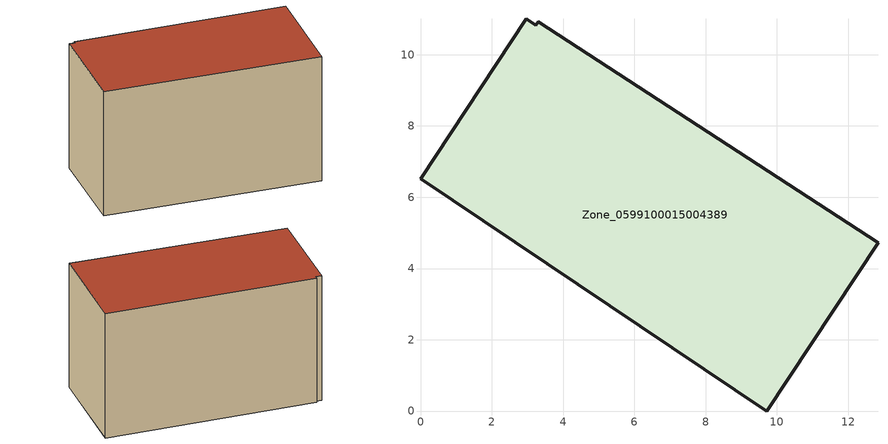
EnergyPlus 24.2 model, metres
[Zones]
Zone_0599100015004389
 floor ground (C_G): 3.24,10.82 3.31,10.93 12.84,4.73 9.71,0 0,6.52 2.96,11 z0.76
 wall outside (C_F): 0,6.52 9.71,0 12.84,4.73 3.31,10.93 3.24,10.82 2.96,11 0,6.52 z0.76:7.95
 roof outside (C_R): 3.24,10.82 2.96,11 0,6.52 9.71,0 12.84,4.73 3.31,10.93 z7.95
[BUILDING]
Pand.0599100015004389: North Axis=0; Terrain=City; Loads Convergence Tolerance Value=0.04; Temperature Convergence Tolerance Value=0.4; Solar Distribution=FullExterior; Maximum Number of Warmup Days=25; Minimum Number of Warmup Days=1
[Site:Location]
Rotterdam.The.Hague.AP_ZH_NLD Design_Conditions: Latitude=51.96; Longitude=4.45; Time Zone=1; Elevation=-4.5
[SITE:GROUNDTEMPERATURE:BUILDINGSURFACE]
18, 18, 18, 18, 18, 18, 18, 18, 18, 18, 18, 18
[MATERIAL] Thermal Absorptance=0.9; Solar Absorptance=0.7; Visible Absorptance=0.7
Name | Roughness | Thickness | Conductivity | Density | Specific Heat
G.TI.1975-1991 | MediumSmooth | 0.15 | 0.288461 | 540 | 1210
F.TI.1975-1991 | Rough | 0.3 | 0.230769 | 1920 | 840
R.TI.1975-1991 | MediumRough | 0.2 | 0.153846 | 1500 | 1000
[CONSTRUCTION]
C_G: G.TI.1975-1991
C_F: F.TI.1975-1991
C_R: R.TI.1975-1991
[ZONE]
Zone_0599100015004389: Type=1; Multiplier=1; Ceiling Height=Autocalculate; Volume=Autocalculate; Floor Area=autocalculate; Part of Total Floor Area=Yes
[ZONEINFILTRATION:DESIGNFLOWRATE]
Infil_Zone_0599100015004389: Zone or ZoneList or Space or SpaceList=Zone_0599100015004389; Schedule=AlwaysOn; Design Flow Rate Calculation Method=Flow/Area; Flow Rate per Floor Area=0.003; Constant Term Coefficient=1; Temperature Term Coefficient=0; Velocity Term Coefficient=0; Velocity Squared Term Coefficient=0
[HVACTEMPLATE:ZONE:IDEALLOADSAIRSYSTEM]
Zone_0599100015004389: Maximum Heating Supply Air Temperature=50; Minimum Cooling Supply Air Temperature=13; Maximum Heating Supply Air Humidity Ratio=0.0156; Minimum Cooling Supply Air Humidity Ratio=0.0077; Heating Limit=NoLimit; Cooling Limit=NoLimit; Dehumidification Control Type=ConstantSensibleHeatRatio; Cooling Sensible Heat Ratio=0.7; Dehumidification Setpoint=60; Humidification Control Type=None; Humidification Setpoint=30; Outdoor Air Method=None; Outdoor Air Flow Rate per Person=0.00944; Outdoor Air Flow Rate per Zone Floor Area=0; Outdoor Air Flow Rate per Zone=0; Demand Controlled Ventilation Type=None; Outdoor Air Economizer Type=NoEconomizer; Heat Recovery Type=None; Sensible Heat Recovery Effectiveness=0.7; Latent Heat Recovery Effectiveness=0.65
[ZONECONTROL:THERMOSTAT]
ThermostatControl_Zone_0599100015004389: Zone or ZoneList=Zone_0599100015004389; Control Type Schedule=DualSetpointControlType; Control 1=Thermostat_Zone_0599100015004389; Temperature Difference Between Cutout And Setpoint=0
[THERMOSTATSETPOINT:DUALSETPOINT]
Thermostat_Zone_0599100015004389: Heating Setpoint Temperature Schedule=HeatingSetpoint_Zone_0599100015004389; Cooling Setpoint Temperature Schedule=CoolingSetpoint_Zone_0599100015004389
[SCHEDULE:COMPACT]
HeatingSetpoint_Zone_0599100015004389: Through: 12/31, For: AllDays, Until: 24:00, 21
CoolingSetpoint_Zone_0599100015004389: Through: 12/31, For: AllDays, Until: 24:00, 24
DualSetpointControlType: Through: 12/31, For: AllDays, Until: 24:00, 4
AlwaysOn: Through: 12/31, For: AllDays, Until: 24:00, 1
